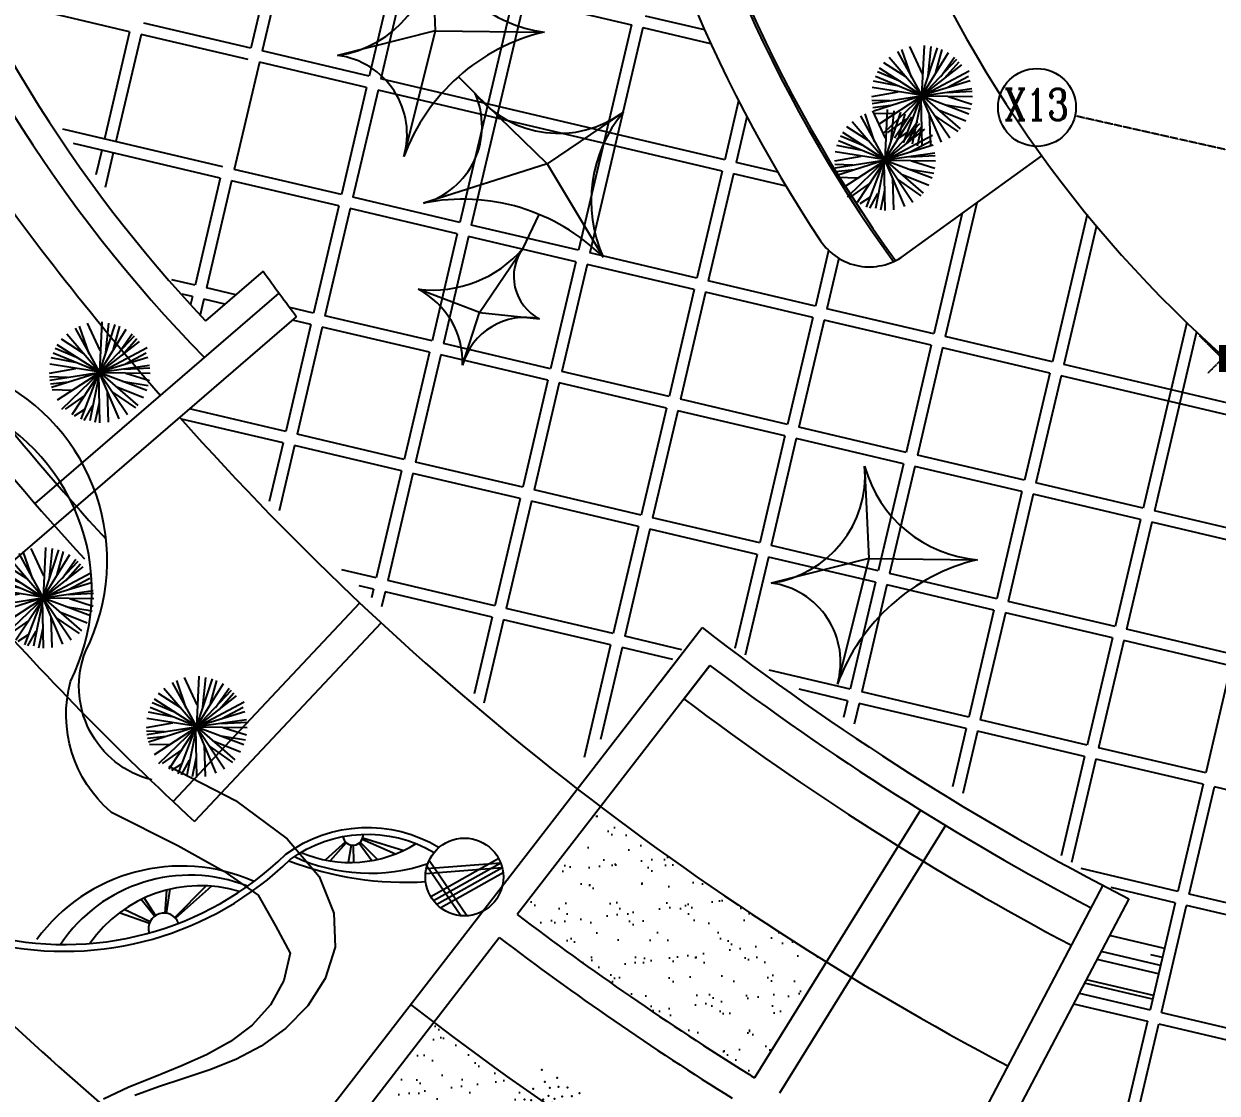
# Model space of a CAD drawing. Header units: millimetres. Extents: x 468001845 to 468595845, y 3387484553 to 3388325553.
# Drawn here: x 468174526 to 468235795, y 3387696008 to 3387750904 of the extents above; entities that cross this region are included whole.
import ezdxf

# ---------------------------------------------------------------- set-up
doc = ezdxf.new("R2010")
doc.units = ezdxf.units.MM
doc.linetypes.add('ACAD_ISO04W100', pattern=[30.5, 24, -3, 0.5, -3])
doc.linetypes.add('CENTER', pattern=[2, 1.25, -0.25, 0.25, -0.25])
for name, color, linetype in [('F-PLANT', 3, 'Continuous'), ('LT1', 151, 'Continuous'), ('PD', 8, 'Continuous'), ('PUB_DIM', 3, 'Continuous'), ('ROAD-XING', 1, 'CENTER'), ('道路', 31, 'Continuous'), ('铺地', 41, 'Continuous')]:
    doc.layers.add(name, color=color, linetype=linetype)
doc.styles.add('DIM', font='txt')
doc.styles.add('DIM_FONT', font='SIMPLEX.shx', dxfattribs={"width": 0.8})
doc.styles.add('ROMANC', font='romanc.shx', dxfattribs={"width": 0.8, "bigfont": 'hztxt.shx'})
doc.dimstyles.new('NORMAL', dxfattribs={"dimscale": 7, "dimtxt": 300, "dimasz": 1, "dimexe": 250, "dimexo": 300, "dimgap": 0, "dimtad": 0, "dimdec": 0, "dimzin": 0, "dimdsep": 46, "dimtxsty": 'DIM_FONT', "dimblk": '_DIMX', "dimcen": 0.09, "dimclrt": 7, "dimadec": 0, "dimazin": 0, "dimtfac": 1, "dimtdec": 0, "dimtix": 1, "dimtmove": 2, "dimatfit": 3, "dimldrblk": '_DIMX', "dimfxl": 1, "dimtvp": 1, "dimtolj": 1, "dimtzin": 0, "dimarcsym": 0})
pattern_1 = [(37.5, (467719588.9, 3384635274.8), (-62.99336, 1926.8238), [0, -1520, 0, -1700, 0, -1625]), (7.5, (467719589, 3384635274.8), (1769.7767, 2822.146), [0, -820, 0, -1370, 0, -525]), (327.5, (467718358.9, 3384635274.8), (3114.1419, 5.65905), [0, -500, 0, -1800, 0, -2350]), (317.5, (467718359, 3384635274.8), (3006.1266, 877.6756), [0, -250, 0, -1180, 0, -1350])]

# ---------------------------------------------------------------- blocks, each defined once
blk = doc.blocks.new('402')
for p, q in [((-547, 1283), (-614, 2492)), ((-526, 2625), (-3, 71)), ((-21, 2571), (0, 100)), ((-12, 1697), (532, 2517)), ((0, 29), (650, 2488)), ((1006, 2365), (0, 29)), ((428, 1626), (817, 2438)), ((-1188, 1269), (-1579, 2000)), ((-1460, 2092), (59, 57)), ((-1141, 1683), (-1141, 2290)), ((-1022, 2339), (-3, 71)), ((0, 29), (1683, 1931)), ((654, 1554), (1156, 2294)), ((808, 984), (1308, 2209)), ((-2102, 1407), (-24, 143)), ((-1248, 898), (-1966, 1600)), ((-2, 86), (-1751, 1760)), ((2063, 1500), (36, 71)), ((1022, 770), (1908, 1701)), ((1176, 599), (2189, 1301)), ((-963, 257), (-2294, 1037)), ((36, 71), (2287, 1108)), ((1224, 242), (2407, 786)), ((-12, 85), (-2488, 23)), ((-2454, 485), (-12, 85)), ((-1165, 57), (-2427, -479)), ((0, 71), (-2384, -644)), ((-2000, -1413), (-14, 71)), ((-1369, -2013), (-36, 29)), ((-1022, -2197), (-3, 71)), ((-640, -2342), (0, 0)), ((-2, 57), (-203, -2573)), ((0, 85), (613, -2355)), ((0, 57), (241, -2418)), ((12, 85), (1603, -1857)), ((1105, -2167), (24, 72)), ((2063, -1358), (36, 72)), ((48, 71), (2487, 426)), ((2507, -81), (48, 71)), ((1070, 14), (2480, -324)), ((-1010, -243), (-2198, -1098)), ((915, -528), (2388, -727)), ((-951, -627), (-1834, -1615)), ((-713, -1012), (-1655, -1792)), ((-511, -1055), (-1135, -2150)), ((618, -1126), (1406, -2004)), ((677, -713), (1830, -1626)), ((-309, -1198), (-401, -2394)), ((143, -1326), (444, -2391)), ((321, -1226), (764, -2313))]:
    blk.add_line(p, q)
at = {"linetype": 'Continuous', "style": 'DIM', "flags": 1}
for tag in ['XVALUE', 'YVALUE']:
    blk.add_attdef(tag, (-97621, -67099), '', height=0.02, dxfattribs=at)
blk = doc.blocks.new('LH005')
for p in [(-0.63, 0.286), (-0.936, 0.176), (-0.345, 0.044), (-0.243, 0.242), (-0.019, 0.066), (0.165, 0.176), (-1.201, -0.022), (-1.058, -0.221), (-0.915, -0.022), (-0.752, -0.221), (-0.63, -0.022), (-0.487, -0.221), (-0.354, -0.227), (-0.182, -0.11), (0.104, -0.132), (-1.221, -0.463), (-1.058, -0.463), (-0.848, -0.426), (-0.733, -0.38), (-0.549, -0.441), (-0.381, -0.38), (-0.182, -0.463), (-0.019, -0.309), (0.165, -0.463), (-1.119, -0.772), (-0.848, -0.797), (-0.752, -0.661), (-0.467, -0.772), (-0.12, -0.639), (0.104, -0.86)]:
    blk.add_point(p)
blk = doc.blocks.new('A$C7F6B48D2')
at = {"layer": 'PD'}
for p, q in [((4801, 11194), (5015, 6455)), ((5015, 6455), (0, 5197)), ((5015, 6455), (3401, 0)), ((5015, 6455), (10602, 6397))]:
    blk.add_line(p, q, dxfattribs=at)
for centre, radius, start, end in [((-747, 10715), 5568, 277.7079, 4.93612), ((11533, 13428), 7093, 198.35792, 262.45731), ((12971, -3522), 10198, 103.43383, 159.79623), ((-527, 1142), 4090, 343.79078, 82.60039)]:
    blk.add_arc(centre, radius, start, end, dxfattribs=at)
blk = doc.blocks.new('_DIMX')
blk.add_line((-150, 0), (150, 0))
at = {"const_width": 50}
blk.add_lwpolyline([(-70, -70), (70, 70)], dxfattribs=at)
blk = doc.blocks.new('*D114')
at = {"layer": 'DEFPOINTS', "color": 0, "linetype": 'ACAD_ISO04W100', "transparency": 16777216}
for p in [(468241866, 3387744888), (468233388, 3387736396), (468236068, 3387733721)]:
    blk.add_point(p, dxfattribs=at)
at = {"layer": 'ROAD-XING', "color": 0, "linetype": 'ACAD_ISO04W100', "lineweight": -2, "transparency": 16777216}
for p, q in [((468243352, 3387743404), (468245784, 3387740976)), ((468244541, 3387742208), (468236073, 3387733726)), ((468234874, 3387734912), (468237306, 3387732484))]:
    blk.add_line(p, q, dxfattribs=at)
at = {"layer": 'ROAD-XING', "color": 0, "linetype": 'ACAD_ISO04W100', "lineweight": -2, "transparency": 16777216, "xscale": 7, "yscale": 7, "zscale": 7}
for p, rotation in [((468244546, 3387742213), 45.04643034895454), ((468236068, 3387733721), 225.0464303489546)]:
    blk.add_blockref('_DIMX', p, dxfattribs=dict(at, rotation=rotation))
at = {"layer": 'ROAD-XING', "color": 7, "linetype": 'ACAD_ISO04W100', "transparency": 16777216, "insert": (468238821, 3387739450), "char_height": 2100, "attachment_point": 5, "rotation": 45.04643, "style": 'DIM_FONT'}
blk.add_mtext('\\A1;12', dxfattribs=at)

msp = doc.modelspace()

# ---------------------------------------------------------------- hatches: boundary and pattern name
at = {"layer": 'F-PLANT'}
h = msp.add_hatch(dxfattribs=at)
h.set_pattern_fill('AR-SAND', color=256, scale=1000, style=0)
h.set_pattern_definition(pattern_1)
h.paths.add_polyline_path([(468211691.4, 3387697013.2, 0.0006603), (468212045.6, 3387696792.6), (468215734.5, 3387702741.7, -0.0233139), (468204136.6, 3387710714.5), (468199854.3, 3387705176.8, 0.0227636)])
h = msp.add_hatch(dxfattribs=at)
h.set_pattern_fill('AR-SAND', color=256, scale=1000, style=0)
h.set_pattern_definition(pattern_1)
h.paths.add_polyline_path([(468197995.4, 3387693767.5), (468199517.5, 3387694414.1), (468201063.4, 3387694817.2), (468202091.6, 3387694932.5, -0.0121851), (468195572, 3387699639.1), (468191289.7, 3387694101.4, 0.0065554), (468194915.4, 3387691419.4), (468195155.3, 3387691692.5), (468196530.3, 3387692864.5)])

# ---------------------------------------------------------------- linework, layer by layer
for p, q in [((468186815.4, 3387738203.5), (468183857.3, 3387735654.5)), ((468175101.6, 3387726276.3), (468187632, 3387737073.9)), ((468171925.2, 3387721559), (468188530.7, 3387735868.3)), ((468182184, 3387710981), (468191783.9, 3387721171.3)), ((468192880.3, 3387720147.6), (468183280, 3387709956.9)), ((468189182, 3387693827.8), (468209351.3, 3387719910)), ((468207228.1, 3387717164.3), (468209351.3, 3387719910)), ((468209746.7, 3387717969.2), (468199854.3, 3387705176.8)), ((468208375.3, 3387716195.8), (468209746.7, 3387717969.2)), ((468220565.9, 3387710533.2), (468212045.6, 3387696792.6)), ((468221840.7, 3387709742.7), (468213323.7, 3387696007.5)), ((468191902.9, 3387709045.3), (468193609.4, 3387708286.5)), ((468191925.6, 3387709106.4), (468194032.5, 3387708468.8)), ((468191034.5, 3387708906.5), (468190008.2, 3387707978.3)), ((468191075.5, 3387708865.9), (468190249.2, 3387707934.2)), ((468191333.3, 3387708741.6), (468191177.8, 3387707851.1)), ((468191431.7, 3387708733.9), (468191445.5, 3387707852.3)), ((468191734.5, 3387708835.9), (468192389.5, 3387707946.2)), ((468191795.4, 3387708888.4), (468192683.7, 3387708004.8)), ((468195192.9, 3387707534.4), (468199010.8, 3387707828.6)), ((468197273.8, 3387705109.2), (468195330.2, 3387707942.9)), ((468198910, 3387708048), (468195422.5, 3387706090.9)), ((468199014.2, 3387707819.8), (468195563, 3387705883.1)), ((468195154, 3387707280.7), (468199088.1, 3387707583.8)), ((468196968, 3387705113.1), (468195223.7, 3387707656.2)), ((468199090.1, 3387707575.7), (468195731.8, 3387705691.1)), ((468199135.3, 3387707314.4), (468195931.3, 3387705516.4)), ((468182274.2, 3387705023.2), (468183881.3, 3387706648.4)), ((468182308.4, 3387704987.2), (468184152.4, 3387706631.3)), ((468229932.1, 3387706679.9), (468202216.3, 3387654059.4)), ((468181231.7, 3387705085.2), (468180554.8, 3387705955.4)), ((468181289.6, 3387705126.2), (468180709.3, 3387706028.5)), ((468181774.6, 3387705249.9), (468181860.1, 3387706436.4)), ((468181844.8, 3387705241.7), (468182046.5, 3387706481.6)), ((468231259.3, 3387705980.9), (468203543.5, 3387653360.3)), ((468181003.3, 3387704801.1), (468179668, 3387705437.9)), ((468180970.6, 3387704721.7), (468179424.2, 3387705262.3)), ((468190372.1, 3387692914.8), (468198936.6, 3387703990.1))]:
    msp.add_line(p, q, dxfattribs=at)
for points in [[(468178986.9, 3387710455.7, -0.2885051), (468176922.5, 3387717146.1, 0.4176255), (468172163.5, 3387731147, -0.381511), (468168649.4, 3387737465.2, 0.1309249), (468161789.1, 3387759212.4, 3.4417393)], [(468181094.5, 3387712093.1, -0.4533801), (468177705.4, 3387718710.8, 0.4176255), (468172946.3, 3387732711.6, -0.381511), (468169432.2, 3387739029.9, 0.1177067), (468162419.5, 3387759230.8, 3.4417393)], [(468161035.4, 3387715276.2, 0.5650851), (468187974.1, 3387708269.4, -0.3040197), (468195845.2, 3387708624.1)], [(468161068.8, 3387714073.5, 0.5416992), (468188201.1, 3387708001.8, -0.2997647), (468195594.1, 3387708366.4, 0.0180505)]]:
    msp.add_lwpolyline(points, format="xyb", dxfattribs=at)
for points in [[(468181965.1, 3387712789.1), (468185397.8, 3387711032.4), (468188049.8, 3387709062.4), (468189681.2, 3387707122.7), (468190447.2, 3387705254.8), (468190503.2, 3387703500), (468190004.5, 3387701899.8), (468189106.6, 3387700495.6), (468187964.7, 3387699328.7), (468186713.4, 3387698423.2), (468185404.7, 3387697733.8), (468184069.7, 3387697197.8), (468182739.4, 3387696752.4), (468181444.9, 3387696335), (468180217.5, 3387695882.9)], [(468178986.9, 3387710455.7), (468182428.2, 3387708722.6), (468184801.9, 3387707404.7), (468186560.2, 3387706174.7), (468187439.3, 3387704593.3), (468188194.1, 3387703186.3), (468187882.6, 3387701783.3), (468187197.2, 3387700545.9), (468186247.5, 3387699499.2), (468185131.4, 3387698654.6), (468183900.3, 3387697969.5), (468182593.8, 3387697387.6), (468181251.6, 3387696852.8), (468179913.4, 3387696308.7), (468178618.8, 3387695699)]]:
    msp.add_lwpolyline(points, dxfattribs=at)
msp.add_circle((468197146.2, 3387707105.1), 2000, dxfattribs=at)
for centre, radius, start, end in [((468236512.9, 3387785303.7), 73720.7, 199.394428, 224.350716), ((468236470.7, 3387785312.1), 72346.7, 199.78502, 223.344527), ((468295382.1, 3387831027.6), 151000, 214.8655, 221.069234), ((468295382.1, 3387831027.6), 158000, 214.841397, 222.421253), ((468295382.1, 3387831027.6), 159500, 214.836505, 222.421253), ((468267452.4, 3387795635.4), 98998.8, 215.459491, 217.136495), ((468295382.1, 3387831027.6), 151000, 221.638438, 242.238922), ((468295382.1, 3387831027.6), 165000, 221.563216, 227.202692), ((468295382.1, 3387831027.6), 140529.1, 232.251818, 242.851657), ((468295382.1, 3387831027.6), 141829.6, 232.858093, 242.23989), ((468295382.1, 3387831027.6), 144000, 232.849454, 242.239649), ((468191423.5, 3387709258.4), 524.6, 188.64144, 4.172972), ((468191283.7, 3387714266.9), 6416.7, 246.818118, 301.892338), ((468194136, 3387723653.2), 16819.7, 249.104468, 273.492744), ((468192290.9, 3387716545.9), 9246.5, 245.210292, 288.780351), ((468182619.1, 3387698467.4), 9197.8, 66.089591, 143.825825), ((468183055.1, 3387699195.6), 7999, 68.331693, 146.249448), ((468183583.4, 3387699747.2), 6907.6, 72.982889, 145.192748), ((468181717.7, 3387704460.5), 791.4, 19.701306, 196.909946), ((468295382.1, 3387831027.6), 159500, 232.255517, 232.255788), ((468295382.1, 3387831027.6), 158000, 232.799448, 238.015592), ((468295382.1, 3387831027.6), 159500, 232.794612, 238.015592), ((468295382.1, 3387831027.6), 179000, 226.683941, 238.170549), ((468295382.1, 3387831027.6), 165000, 232.256769, 242.237636), ((468295382.1, 3387831027.6), 158000, 238.015592, 238.166926)]:
    msp.add_arc(centre, radius, start, end, dxfattribs=at)
at = {"layer": 'LT1'}
msp.add_line((468219690.8, 3387738998.1), (468226787.5, 3387744133), dxfattribs=at)
for centre, radius, start, end in [((468278388.6, 3387781469.8), 51692.3, 179.878969, 250.220995), ((468278388.6, 3387781469.8), 51572.3, 179.878259, 250.204299), ((468278388.6, 3387781469.8), 75513.9, 190.267112, 213.517111), ((468278388.6, 3387781469.8), 73045, 190.618097, 215.841741), ((468278388.6, 3387781469.8), 72931.8, 190.634776, 215.85782), ((468217932.2, 3387741428.6), 3000, 213.517111, 305.888182)]:
    msp.add_arc(centre, radius, start, end, dxfattribs=at)
at = {"layer": 'PD'}
for p, q in [((468187472.9, 3387755149.4), (468186179.3, 3387749650.9)), ((468188057, 3387755012.1), (468186763.3, 3387749513.6)), ((468195438.6, 3387755283.3), (468195652.7, 3387750544)), ((468193557.1, 3387753719.3), (468192263.5, 3387748220.8)), ((468194141.2, 3387753582.1), (468192847.5, 3387748083.6)), ((468199641.3, 3387752289.3), (468196916.6, 3387740708.3)), ((468200225.4, 3387752152), (468197500.7, 3387740571)), ((468200225.4, 3387752152), (468205725.6, 3387750859.3)), ((468179957.6, 3387750496.8), (468174457.5, 3387751789.6)), ((468209475.1, 3387750594.4), (468206447.1, 3387751306.1)), ((468186179.3, 3387749650.9), (468180679.1, 3387750943.6)), ((468205725.6, 3387750859.3), (468203000.8, 3387739278.2)), ((468206309.6, 3387750722), (468203584.9, 3387739141)), ((468206309.6, 3387750722), (468209788.4, 3387749904.4)), ((468179957.6, 3387750496.8), (468178664, 3387744998.3)), ((468180541.7, 3387750359.5), (468179248, 3387744861)), ((468186041.8, 3387749066.8), (468180541.7, 3387750359.5)), ((468195652.7, 3387750544), (468190637.9, 3387749286.2)), ((468195652.7, 3387750544), (468194038.4, 3387744088.8)), ((468195652.7, 3387750544), (468201239.5, 3387750485.6)), ((468192263.5, 3387748220.8), (468186763.3, 3387749513.6)), ((468186625.9, 3387748929.5), (468185332.2, 3387743431)), ((468192126, 3387747636.8), (468186625.9, 3387748929.5)), ((468197690.7, 3387747321), (468196836.1, 3387748191)), ((468192126, 3387747636.8), (468190832.4, 3387742138.3)), ((468210516.1, 3387743930.8), (468192847.5, 3387748083.6)), ((468192710.1, 3387747499.5), (468191416.4, 3387742001)), ((468210378.7, 3387743346.7), (468192710.1, 3387747499.5)), ((468211226.5, 3387746950.1), (468210516.1, 3387743930.8)), ((468211651.3, 3387746135.9), (468211100.2, 3387743793.5)), ((468184748.2, 3387743568.3), (468176532.9, 3387745499.2)), ((468184610.7, 3387742984.2), (468177069.2, 3387744756.8)), ((468178526.5, 3387744414.3), (468178229.3, 3387743150.9)), ((468179110.6, 3387744277), (468178694.2, 3387742507.3)), ((468190832.4, 3387742138.3), (468185332.2, 3387743431)), ((468210378.7, 3387743346.7), (468209085, 3387737848.2)), ((468213236.8, 3387743291.3), (468211100.2, 3387743793.5)), ((468184610.7, 3387742984.2), (468183317.1, 3387737485.7)), ((468185194.8, 3387742847), (468183901.1, 3387737348.5)), ((468190695, 3387741554.2), (468185194.8, 3387742847)), ((468210962.7, 3387743209.4), (468209669.1, 3387737710.9)), ((468213661.8, 3387742575.1), (468210962.7, 3387743209.4)), ((468190695, 3387741554.2), (468189401.3, 3387736055.7)), ((468196916.6, 3387740708.3), (468191416.4, 3387742001)), ((468223453.8, 3387741720.9), (468221837.5, 3387734850.9)), ((468191279, 3387741416.9), (468189985.4, 3387735918.4)), ((468196779.2, 3387740124.2), (468191279, 3387741416.9)), ((468200160.2, 3387739389.2), (468200988.1, 3387741118.4)), ((468222711, 3387741183.4), (468221253.4, 3387734988.2)), ((468229114.7, 3387741111.4), (468227337.6, 3387733558.2)), ((468203000.8, 3387739278.2), (468197500.7, 3387740571)), ((468229594.8, 3387740532.3), (468227921.7, 3387733420.9)), ((468196779.2, 3387740124.2), (468195485.5, 3387734625.7)), ((468197363.2, 3387739986.9), (468196069.6, 3387734488.4)), ((468202863.4, 3387738694.2), (468197363.2, 3387739986.9)), ((468209085, 3387737848.2), (468203584.9, 3387739141)), ((468215841.8, 3387739276.8), (468215169.2, 3387736418.2)), ((468202863.4, 3387738694.2), (468201569.7, 3387733195.7)), ((468203447.4, 3387738556.9), (468202153.8, 3387733058.4)), ((468208947.6, 3387737264.2), (468203447.4, 3387738556.9)), ((468216362.9, 3387738871.8), (468215753.3, 3387736280.9)), ((468183317.1, 3387737485.7), (468182118.1, 3387737767.5)), ((468185411.2, 3387736993.5), (468183901.1, 3387737348.5)), ((468208947.6, 3387737264.2), (468207653.9, 3387731765.7)), ((468215169.2, 3387736418.2), (468209669.1, 3387737710.9)), ((468183179.6, 3387736901.7), (468182654.4, 3387737025.1)), ((468183179.6, 3387736901.7), (468183083.1, 3387736491.2)), ((468183763.7, 3387736764.4), (468183574.5, 3387735960.1)), ((468184849.2, 3387736509.3), (468183763.7, 3387736764.4)), ((468209531.6, 3387737126.9), (468208238, 3387731628.4)), ((468215031.8, 3387735834.1), (468209531.6, 3387737126.9)), ((468189401.3, 3387736055.7), (468188182.6, 3387736342.2)), ((468221253.4, 3387734988.2), (468215753.3, 3387736280.9)), ((468189263.9, 3387735471.7), (468187970.2, 3387729973.2)), ((468189263.9, 3387735471.7), (468188326.2, 3387735692.1)), ((468189847.9, 3387735334.4), (468188554.3, 3387729835.9)), ((468195348.1, 3387734041.6), (468189847.9, 3387735334.4)), ((468195485.5, 3387734625.7), (468189985.4, 3387735918.4)), ((468215031.8, 3387735834.1), (468213738.1, 3387730335.6)), ((468215615.9, 3387735696.9), (468214322.2, 3387730198.4)), ((468221116, 3387734404.1), (468215615.9, 3387735696.9)), ((468234231.4, 3387735569.3), (468231990.7, 3387726045.6)), ((468227337.6, 3387733558.2), (468221837.5, 3387734850.9)), ((468234735.1, 3387735090.1), (468232574.8, 3387725908.3)), ((468201569.7, 3387733195.7), (468196069.6, 3387734488.4)), ((468221116, 3387734404.1), (468219822.3, 3387728905.6)), ((468221700.1, 3387734266.8), (468220406.4, 3387728768.3)), ((468227200.2, 3387732974.1), (468221700.1, 3387734266.8)), ((468195348.1, 3387734041.6), (468194054.4, 3387728543.1)), ((468195932.1, 3387733904.4), (468194638.5, 3387728405.9)), ((468201432.3, 3387732611.6), (468195932.1, 3387733904.4)), ((468207653.9, 3387731765.7), (468202153.8, 3387733058.4)), ((468227200.2, 3387732974.1), (468225906.5, 3387727475.6)), ((468240124, 3387730552.9), (468227921.7, 3387733420.9)), ((468201432.3, 3387732611.6), (468200138.6, 3387727113.1)), ((468202016.3, 3387732474.3), (468200722.7, 3387726975.8)), ((468207516.5, 3387731181.6), (468202016.3, 3387732474.3)), ((468227784.3, 3387732836.8), (468226490.6, 3387727338.3)), ((468241362.2, 3387729645.5), (468227784.3, 3387732836.8)), ((468187970.2, 3387729973.2), (468183035.5, 3387731133)), ((468207516.5, 3387731181.6), (468206222.8, 3387725683.1)), ((468208100.6, 3387731044.3), (468206806.9, 3387725545.8)), ((468213600.7, 3387729751.6), (468208100.6, 3387731044.3)), ((468213738.1, 3387730335.6), (468208238, 3387731628.4)), ((468187832.8, 3387729389.1), (468182622.7, 3387730613.7)), ((468194054.4, 3387728543.1), (468188554.3, 3387729835.9)), ((468219822.3, 3387728905.6), (468214322.2, 3387730198.4)), ((468187832.8, 3387729389.1), (468187125.6, 3387726383.5)), ((468188416.8, 3387729251.8), (468187630.4, 3387725909.3)), ((468193917, 3387727959.1), (468188416.8, 3387729251.8)), ((468213600.7, 3387729751.6), (468212307, 3387724253.1)), ((468214184.8, 3387729614.3), (468212891.1, 3387724115.8)), ((468219684.9, 3387728321.6), (468214184.8, 3387729614.3)), ((468225906.5, 3387727475.6), (468220406.4, 3387728768.3)), ((468200138.6, 3387727113.1), (468194638.5, 3387728405.9)), ((468217697.3, 3387728193.7), (468217911.4, 3387723454.3)), ((468219684.9, 3387728321.6), (468218391.2, 3387722823.1)), ((468220269, 3387728184.3), (468218975.3, 3387722685.8)), ((468225769.1, 3387726891.5), (468220269, 3387728184.3)), ((468193917, 3387727959.1), (468192623.3, 3387722460.6)), ((468194501, 3387727821.8), (468193207.4, 3387722323.3)), ((468200001.2, 3387726529.1), (468194501, 3387727821.8)), ((468206222.8, 3387725683.1), (468200722.7, 3387726975.8)), ((468225769.1, 3387726891.5), (468224475.4, 3387721393)), ((468226353.2, 3387726754.3), (468225059.5, 3387721255.8)), ((468231853.3, 3387725461.5), (468226353.2, 3387726754.3)), ((468231990.7, 3387726045.6), (468226490.6, 3387727338.3)), ((468200001.2, 3387726529.1), (468198707.5, 3387721030.6)), ((468200585.2, 3387726391.8), (468199291.6, 3387720893.3)), ((468206085.4, 3387725099), (468200585.2, 3387726391.8)), ((468212307, 3387724253.1), (468206806.9, 3387725545.8)), ((468238074.9, 3387724615.6), (468232574.8, 3387725908.3)), ((468206085.4, 3387725099), (468204791.7, 3387719600.5)), ((468206669.5, 3387724961.8), (468205375.8, 3387719463.3)), ((468212169.6, 3387723669), (468206669.5, 3387724961.8)), ((468231853.3, 3387725461.5), (468230559.6, 3387719963)), ((468232437.4, 3387725324.2), (468231143.7, 3387719825.7)), ((468237937.5, 3387724031.5), (468232437.4, 3387725324.2)), ((468218391.2, 3387722823.1), (468212891.1, 3387724115.8)), ((468212169.6, 3387723669), (468211033.5, 3387718840.4)), ((468212753.7, 3387723531.7), (468211569.7, 3387718499.5)), ((468218253.8, 3387722239), (468212753.7, 3387723531.7)), ((468217911.4, 3387723454.3), (468212896.5, 3387722196.6)), ((468217911.4, 3387723454.3), (468216297, 3387716999.2)), ((468217911.4, 3387723454.3), (468223498.2, 3387723396)), ((468192623.3, 3387722460.6), (468190860.3, 3387722874.9)), ((468224475.4, 3387721393), (468218975.3, 3387722685.8)), ((468192485.9, 3387721876.5), (468191735.3, 3387722052.9)), ((468192485.9, 3387721876.5), (468192384, 3387721443.6)), ((468198707.5, 3387721030.6), (468193207.4, 3387722323.3)), ((468218253.8, 3387722239), (468216960.1, 3387716740.5)), ((468218837.9, 3387722101.7), (468217544.2, 3387716603.2)), ((468224338, 3387720809), (468218837.9, 3387722101.7)), ((468193069.9, 3387721739.2), (468192888.8, 3387720969.3)), ((468198570.1, 3387720446.5), (468193069.9, 3387721739.2)), ((468230559.6, 3387719963), (468225059.5, 3387721255.8)), ((468204791.7, 3387719600.5), (468199291.6, 3387720893.3)), ((468224338, 3387720809), (468223044.3, 3387715310.5)), ((468224922.1, 3387720671.7), (468223628.4, 3387715173.2)), ((468230422.2, 3387719379), (468224922.1, 3387720671.7)), ((468198570.1, 3387720446.5), (468197642.4, 3387716503.6)), ((468199154.2, 3387720309.2), (468198147.2, 3387716029.4)), ((468204654.3, 3387719016.5), (468199154.2, 3387720309.2)), ((468208317.3, 3387718771.9), (468205375.8, 3387719463.3)), ((468236643.8, 3387718533), (468231143.7, 3387719825.7)), ((468204654.3, 3387719016.5), (468203296.5, 3387713245.4)), ((468205238.4, 3387718879.2), (468204128.3, 3387714161)), ((468207855.9, 3387718264), (468205238.4, 3387718879.2)), ((468230422.2, 3387719379), (468229128.5, 3387713880.5)), ((468231006.3, 3387719241.7), (468229712.6, 3387713743.2)), ((468236506.4, 3387717948.9), (468231006.3, 3387719241.7)), ((468216960.1, 3387716740.5), (468212797.5, 3387717718.9)), ((468236506.4, 3387717948.9), (468235212.7, 3387712450.4)), ((468216822.7, 3387716156.4), (468214335.5, 3387716741)), ((468223044.3, 3387715310.5), (468217544.2, 3387716603.2)), ((468216822.7, 3387716156.4), (468216618.7, 3387715289.4)), ((468217406.8, 3387716019.2), (468217154.9, 3387714948.5)), ((468222906.9, 3387714726.4), (468217406.8, 3387716019.2)), ((468229128.5, 3387713880.5), (468223628.4, 3387715173.2)), ((468222906.9, 3387714726.4), (468222203.8, 3387711738.3)), ((468223491, 3387714589.1), (468222740, 3387711397.4)), ((468228991.1, 3387713296.4), (468223491, 3387714589.1)), ((468228991.1, 3387713296.4), (468227789, 3387708187.3)), ((468235212.7, 3387712450.4), (468229712.6, 3387713743.2)), ((468229575.2, 3387713159.1), (468228325.2, 3387707846.4)), ((468235075.3, 3387711866.4), (468229575.2, 3387713159.1)), ((468235075.3, 3387711866.4), (468233781.6, 3387706367.9)), ((468234365.7, 3387706230.6), (468235659.4, 3387711729.1)), ((468241159.5, 3387710436.4), (468235659.4, 3387711729.1)), ((468233781.6, 3387706367.9), (468228814.3, 3387707535.4)), ((468233644.2, 3387705783.8), (468230352.2, 3387706557.6)), ((468239865.8, 3387704937.9), (468234365.7, 3387706230.6)), ((468233644.2, 3387705783.8), (468232352.2, 3387700292.3)), ((468232936.2, 3387700154.9), (468234228.3, 3387705646.5)), ((468239728.4, 3387704353.8), (468234228.3, 3387705646.5)), ((468228713.9, 3387701148.3), (468232352.2, 3387700292.3)), ((468228425.1, 3387700599.9), (468232214.7, 3387699708.3)), ((468232936.2, 3387700154.9), (468238436, 3387698860.9)), ((468220080.7, 3387645515.2), (468232798.8, 3387699570.9)), ((468232214.7, 3387699708.3), (468230920.8, 3387694208.4)), ((468232798.8, 3387699570.9), (468238298.6, 3387698276.9))]:
    msp.add_line(p, q, dxfattribs=at)
for centre, radius, start, end in [((468189891, 3387754804.2), 5568.2, 277.7079, 4.936134), ((468202170.5, 3387757517.2), 7092.9, 198.35791, 262.45731), ((468203608.7, 3387740566.9), 10197.7, 103.433826, 159.796239), ((468190111.1, 3387745230.5), 4089.8, 343.790775, 82.600388), ((468212149.7, 3387727714.5), 5568.2, 277.7079, 4.936134), ((468224008.2, 3387729918.5), 6542.4, 195.286266, 265.528974), ((468225867.3, 3387713477.3), 10197.7, 103.433826, 159.796239), ((468212369.8, 3387718140.9), 4089.8, 343.790775, 82.600388)]:
    msp.add_arc(centre, radius, start, end, dxfattribs=at)
at = {"layer": 'PUB_DIM', "color": 7, "linetype": 'ACAD_ISO04W100', "ltscale": 0.01}
msp.add_line((468314907.6, 3387726800.7), (468228541.1, 3387746170.7), dxfattribs=at)
at = {"layer": 'PUB_DIM', "color": 7}
msp.add_circle((468226545.5, 3387746614.4), 2000, dxfattribs=at)
at = {"layer": 'ROAD-XING', "linetype": 'ACAD_ISO04W100', "ltscale": 0.1}
msp.add_arc((468293354.8, 3387823250.9), 220835.3, 183.694605, 309.517902, dxfattribs=at)
at = {"layer": '道路'}
msp.add_arc((468278388.6, 3387781469.8), 63692.3, 194.288033, 251.028216, dxfattribs=at)
at = {"layer": '铺地'}
for p, q in [((468233091.9, 3387703436.5), (468230272.3, 3387704099.9)), ((468232785, 3387702132.1), (468229630.5, 3387702874.3)), ((468232885.8, 3387702560.4), (468229841.2, 3387703276.7)), ((468232982, 3387702969.2), (468232397.9, 3387703106.6)), ((468232478.1, 3387700827.7), (468228988.7, 3387701648.7)), ((468232523.9, 3387701022.4), (468229084.5, 3387701831.6))]:
    msp.add_line(p, q, dxfattribs=at)

# ---------------------------------------------------------------- block references
at = {"layer": 'F-PLANT'}
for name, p, xscale, yscale, zscale, rotation in [('402', (468220707.1, 3387747241.4), 1.036546875, 1.036546875, 1.036546875, 122.4138126619704), ('402', (468218813, 3387743941.5), 1.036546875, 1.036546875, 1.036546875, 122.4138126619704), ('402', (468178484.7, 3387733040.8), 1.036546875, 1.036546875, 1.036546875, 122.4138126619704), ('402', (468175592.7, 3387721469.1), 1.036546875, 1.036546875, 1.036546875, 122.4138126619704), ('402', (468183469.4, 3387714847.7), 1.036546875, 1.036546875, 1.036546875, 122.4138126619704), ('LH005', (468202561.3, 3387695966.9), 1859.00042481291, -2195.881096042506, 1859.00042481291, 55.08554252592712)]:
    msp.add_blockref(name, p, dxfattribs=dict(at, xscale=xscale, yscale=yscale, zscale=zscale, rotation=rotation))
at = {"layer": 'PD', "rotation": 301.6254470069325}
msp.add_blockref('A$C7F6B48D2', (468193265.2, 3387744595.6), dxfattribs=at)
at = {"layer": 'PD', "xscale": 0.6, "yscale": 0.6, "zscale": 0.6, "rotation": 159.7811033384656}
msp.add_blockref('A$C7F6B48D2', (468202074.8, 3387738684.1), dxfattribs=at)

# ---------------------------------------------------------------- texts
at = {"layer": 'PUB_DIM', "color": 7, "style": 'ROMANC', "width": 0.8}
msp.add_text('X13', height=1600, rotation=360, dxfattribs=at).set_placement((468224878.7, 3387745962.6))

# ---------------------------------------------------------------- dimensions: what is measured, and where the dimension line sits
at = {"layer": 'ROAD-XING', "color": 7, "linetype": 'ACAD_ISO04W100'}
dim = msp.add_aligned_dim(p1=(468241866.2, 3387744888.2), p2=(468233387.8, 3387736396), distance=3786.8, text='12', dimstyle='NORMAL', dxfattribs=at)
dim.commit()
dim.dimension.update_dxf_attribs({"geometry": '*D114', "text_midpoint": (468238820.7, 3387739450.4)})

doc.saveas('drawing.dxf')
